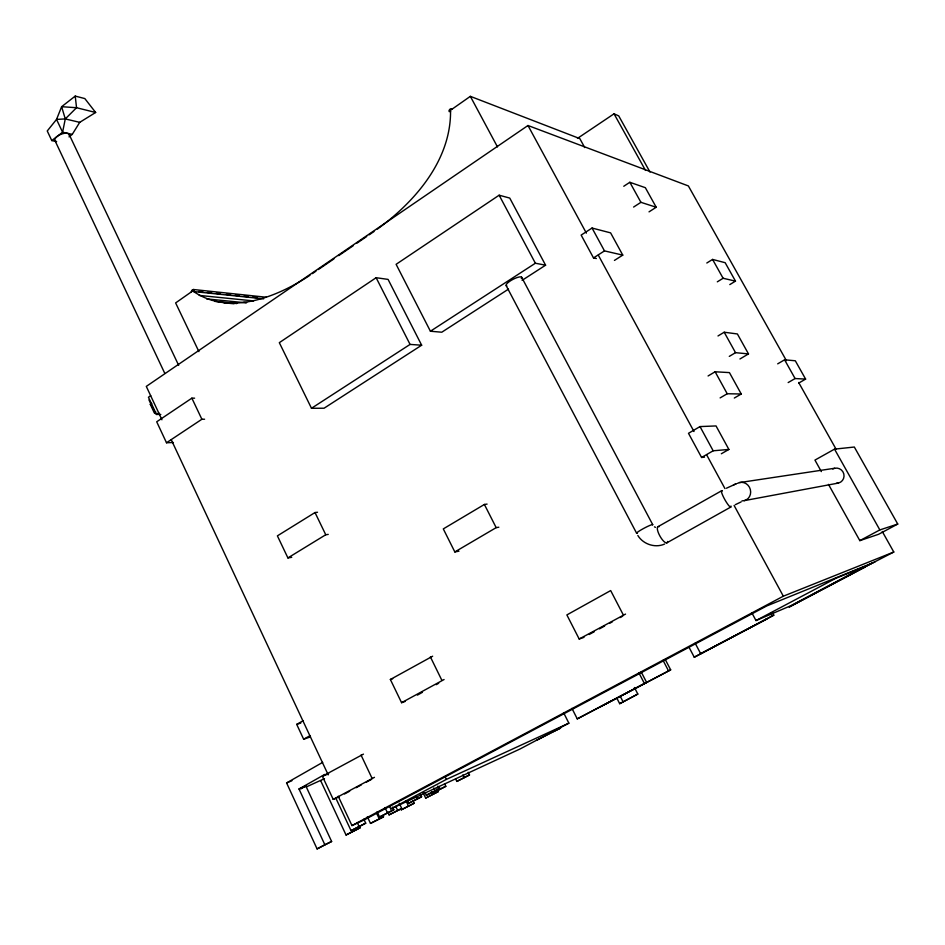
<?xml version="1.0" encoding="UTF-8"?>
<svg xmlns="http://www.w3.org/2000/svg" width="945" height="945" viewBox="0 0 945 945"><rect width="100%" height="100%" fill="white"/><g stroke="black" fill="none" stroke-linecap="round" stroke-linejoin="round"><path stroke-width="1.42" d="M95.646 112.479L76.533 107.718L61.626 106.702L65.276 118.928L62.594 132.217L51.774 140.569L47.25 130.977L56.535 119.413L61.626 106.702L75.234 96.095L84.826 98.575L95.646 112.479L79.723 122.342L72.245 134.391L69.02 136.871M72.245 134.391L62.594 132.217L56.535 119.413L65.276 118.928L76.533 107.718L75.234 96.095M377.421 229.068C415.398 201.474 451.344 159.705 450.541 110.234L470.35 96.343L579.828 138.62L584.742 147.585M786.394 360.636L688.373 185.941L527.983 125.508L146.298 386.399L161.926 419.769M312.346 273.637L315.937 271.18M318.335 269.549L333.916 258.895M338.712 255.622L353.276 245.676M356.938 243.172L366.684 236.51M369.129 234.844L373.996 231.513M150.739 395.683L148.448 397.243L156.492 414.453L160.804 414.418M155.76 411.961L154.33 412.93L150.314 404.342L151.743 403.373M156.492 414.453L158.807 412.906M577.478 138.383L614.037 113.813L618.727 115.904L650.018 172.108M194.599 398.176L191.87 398.164L156.705 421.789L166.497 442.756L173.431 442.508M376.134 277.712L279.318 342.669L311.484 408.287L324.076 408.216L421.659 345.208L388.076 279.401L376.134 277.712L410.071 344.417L421.659 345.208M522.101 280.346L545.584 265.191L509.745 198.072L499.137 195.202L396.109 264.316L430.412 331.234L441.776 332.215L508.505 289.123M166.497 442.756L201.876 419.261L204.581 419.226M623.771 186.26L629.842 182.29L645.352 187.689L656.208 207.25L649.026 211.857M311.484 408.287L410.071 344.417M430.412 331.234L535.378 263.23L545.584 265.191M614.427 260.418L622.767 255.115L610.612 232.872L592.054 228.04L581.151 235.092L593.507 257.926L596.366 258.54M633.599 207.061L640.923 202.324L656.208 207.25M593.507 257.926L604.481 250.897L622.767 255.115M309.948 275.278C277.027 297.191 228.808 316.528 192.745 290.918L175.628 302.92L198.911 351.611M706.813 263.005L712.577 259.426L725.158 262.698L735.482 281.126L729.8 284.599M317.52 512.261L315.016 512.544L277.393 535.862L287.906 557.916L291.733 557.314M717.314 281.834L723.102 278.267L735.482 281.126M617.002 698.461L619.684 703.694L637.816 694.055L634.438 687.511M287.906 557.916L325.753 534.752L328.234 534.397M637.816 694.055L619.684 703.694M717.999 335.959L724.201 332.227L737.395 333.963L748.487 353.914L739.947 358.982M729.292 356.383L735.529 352.674L748.487 353.914M487.077 504.098L484.395 504.453L443.299 528.905L454.828 551.927L458.963 551.171M708.077 375.968L715.129 371.775L729.434 372.602L741.246 393.994L734.312 398.046M454.828 551.927L496.172 527.641L498.818 527.215M777.688 363.849L784.586 359.809L795.312 360.777L805.612 379.099L798.82 383.032M720.125 397.904L727.213 393.746L741.246 393.994M721.342 453.765L728.878 449.442L716.038 425.935L700.009 426.585L688.492 433.306L701.58 457.463L704.486 457.191M788.165 382.571L795.088 378.543L805.612 379.099M701.58 457.463L713.168 450.789L728.878 449.442M317.083 848.905L324.844 844.735L298.998 788.98L305.873 786.051L331.624 841.487L317.083 848.905L286.595 782.944L322.682 762.367M310.468 736.864L303.652 739.238L296.706 724.378L303.097 720.751M658.216 526.554L721.756 490.679M405.062 701.485L401.578 702.69L390.368 679.479L432.656 656.208M298.998 788.98L324.749 774.428M300.805 788.91L305.873 786.051M306.192 786.972L324.489 778.656M303.652 739.238L310.066 735.635M666.745 542.903L730.674 507.122M828.481 484.383L859.832 540.635L878.578 534.291L897.75 524.05L854.327 447.032L834.529 449.135L814.944 460.097L821.359 471.602M401.578 702.69L444.079 679.526M417.406 695.107L422.415 692.319M436.177 684.664L438.681 683.27M339.373 796.765L333.207 799.375L322.399 776.27L363.447 754.122M623.263 614.841L610.671 590.578L566.87 614.923L579.179 638.997L625.543 614.085M589.172 634.508L594.322 631.685M599.473 628.862L604.635 626.039M609.785 623.216L612.36 621.798M620.097 617.569L622.672 616.152M333.207 799.375L374.456 777.333M344.523 793.965L349.685 791.178M356.123 787.693L361.285 784.905M366.436 782.117L371.598 779.318M859.832 540.635L879.842 529.921L897.75 524.05M335.758 797.97L351.056 830.667L365.715 823.189L363.825 819.185M365.715 823.189L351.056 830.667M346.035 834.99L360.163 827.785L346.035 834.99L320.721 780.783M377.114 811.79L379.583 817L393.805 809.747L392.553 807.101M393.805 809.747L379.583 817M414.17 803.226L401.235 809.83L414.17 803.226L412.918 800.604M445.827 786.299L432.81 792.949L445.827 786.299L444.552 783.665M423.112 792.796L425.652 798.064L438.244 791.626L436.968 789.004M455.573 778.822L456.825 781.42L469.5 774.935L468.212 772.289M438.244 791.626L425.652 798.064M469.5 774.935L456.825 781.42M338.215 796.222L351.965 825.587L783.334 596.189L893.793 552.022L882.264 531.48M389.529 806.262L390.781 808.908L446.371 779.401L568.866 723.173L563.574 712.66M756 620.558L835.841 578.293L865.679 566.149L790.764 605.745L756 620.558L751.877 612.868M568.866 723.173L520.01 748.995L390.781 808.908M571.938 708.36L577.253 718.873L646.604 682.396L641.182 671.919M695.154 643.202L700.658 653.645L773.79 615.171L772.384 612.584M665.233 659.421L670.666 669.851L577.253 718.873M688.763 646.758L694.256 657.212L773.79 615.171M871.892 563.232L789.146 607.056L864.734 567.284M670.666 669.851L600.902 706.541M893.793 552.022L862.442 568.228M370.487 823.402L383.552 816.811L370.487 823.402L367.345 816.74M407.319 800.675L408.594 803.333L421.6 796.777L420.336 794.131M421.6 796.777L408.594 803.333M387.816 812.227L389.068 814.862L401.743 808.471L399.239 803.215M425.073 792.583L426.349 795.229L438.964 788.874L437.677 786.216M401.743 808.471L389.068 814.862M438.964 788.874L426.349 795.229M735.34 504.677L741.14 501.889M726.422 488.234L736.297 483.745L733.485 484.915M324.844 844.735L331.624 841.487M351.965 825.587L364.002 820.024L766.832 605.899L874.893 562.015M536.819 740.159L560.621 728.087L553.085 731.56M694.256 657.212L766.879 618.999L765.025 619.802M700.658 653.645L702.726 652.723M286.595 782.944L291.922 780.724M322.399 776.27L328.612 773.801M450.552 111.581C446.938 112.691 450.245 107.033 452.194 109.077M664.618 544.048C655.157 548.301 643.191 544.285 637.84 535.496M579.179 638.997L584.01 637.332M296.706 724.378L300.817 723.008M390.368 679.479L392.718 678.746M744.235 500.637L838.392 483.072M739.545 482.576L834.565 468.271M266.348 297.25L193.418 289.501L191.906 290.209L191.315 291.922M150.314 404.342L151.472 404.342M233.533 303.109L236.451 303.392M214.869 301.384L236.888 303.522M223.87 302.79L234.076 303.782M243.739 302.317L246.68 302.601M206.636 298.915L246.066 302.813M199.23 295.407L253.555 300.912M198.58 291.532L202.962 291.993M207.345 292.454L211.715 292.915M216.098 293.375L220.468 293.824M226.316 294.438L230.686 294.899M235.069 295.36L239.439 295.82M243.822 296.281L248.192 296.73M252.575 297.191L256.957 297.651M263.655 298.856L193.654 291.544L194.257 290.209L193.418 289.501M51.774 140.569L55.932 141.466M65.276 118.928L79.723 122.342M655.464 527.345L654.448 526.849M798.655 382.477L836.124 449.265M784.586 359.809L795.088 378.543M834.529 449.135L879.842 529.921M712.577 259.426L723.102 278.267M614.037 113.813L645.518 170.419M724.201 332.227L735.529 352.674M629.842 182.29L640.923 202.324M715.129 371.775L727.213 393.746M592.054 228.04L604.481 250.897M700.009 426.585L713.168 450.789M527.983 125.508L586.372 233.131M598.327 255.174L693.996 431.522M706.659 454.864L724.945 488.577M734.088 505.433L783.334 596.189M770.553 613.388L771.947 615.963M470.35 96.343L497.472 146.912M499.137 195.202L535.378 263.23M521.616 277.168L652.7 524.617M506.189 285.685L636.646 533.287M663.047 660.354L668.505 670.82M638.95 672.946L644.36 683.4M620.31 696.394L623.003 701.651M484.395 504.453L496.172 527.641M430.388 656.893L441.847 680.282M462.873 774.924L464.137 777.522M445.083 776.743L446.371 779.401M315.016 512.544L325.753 534.752M438.952 786.394L440.205 789.004M433.755 788L435.031 790.658M431.511 791.615L432.775 794.261M416.202 796.033L417.466 798.655M405.948 800.71L408.453 805.967M395.742 806.392L397.621 810.361M69.127 134.414L178.676 365.361M191.87 398.164L201.876 419.261M361.037 755.055L372.07 778.337M384.969 807.55L387.45 812.783M376.736 813.515L379.228 818.795M54.94 140.545L164.784 373.358M357.186 822.457L359.029 826.379M171.293 439.803L328.21 774.865M148.979 399.936L155.417 413.686M56.641 141.62A7.737 3.355 -22.7 0 1 59.618 134.887A7.737 3.355 -22.7 0 1 69.268 135.289M637.166 533.275A9.143 0.921 -28 0 1 643.722 528.409A9.143 0.921 -28 0 1 652.664 524.9M506.863 285.981A8.836 2.268 -27.9 0 1 513.359 279.153A8.836 2.268 -27.9 0 1 521.345 278.61M832.746 468.992A7.666 7.501 54.8 0 1 843.802 473.894A7.666 7.501 54.8 0 1 836.431 483.273M737.419 483.403A9.355 8.67 70.1 0 1 750.342 489.545A9.355 8.67 70.1 0 1 741.967 500.874M730.957 506.024A9.426 1.547 60.7 0 1 725.028 499.964A9.426 1.547 60.7 0 1 722.37 490.951M667.619 541.473A9.249 2.87 60.8 0 1 660.13 536.429A9.249 2.87 60.8 0 1 659.126 526.684"/></g></svg>
